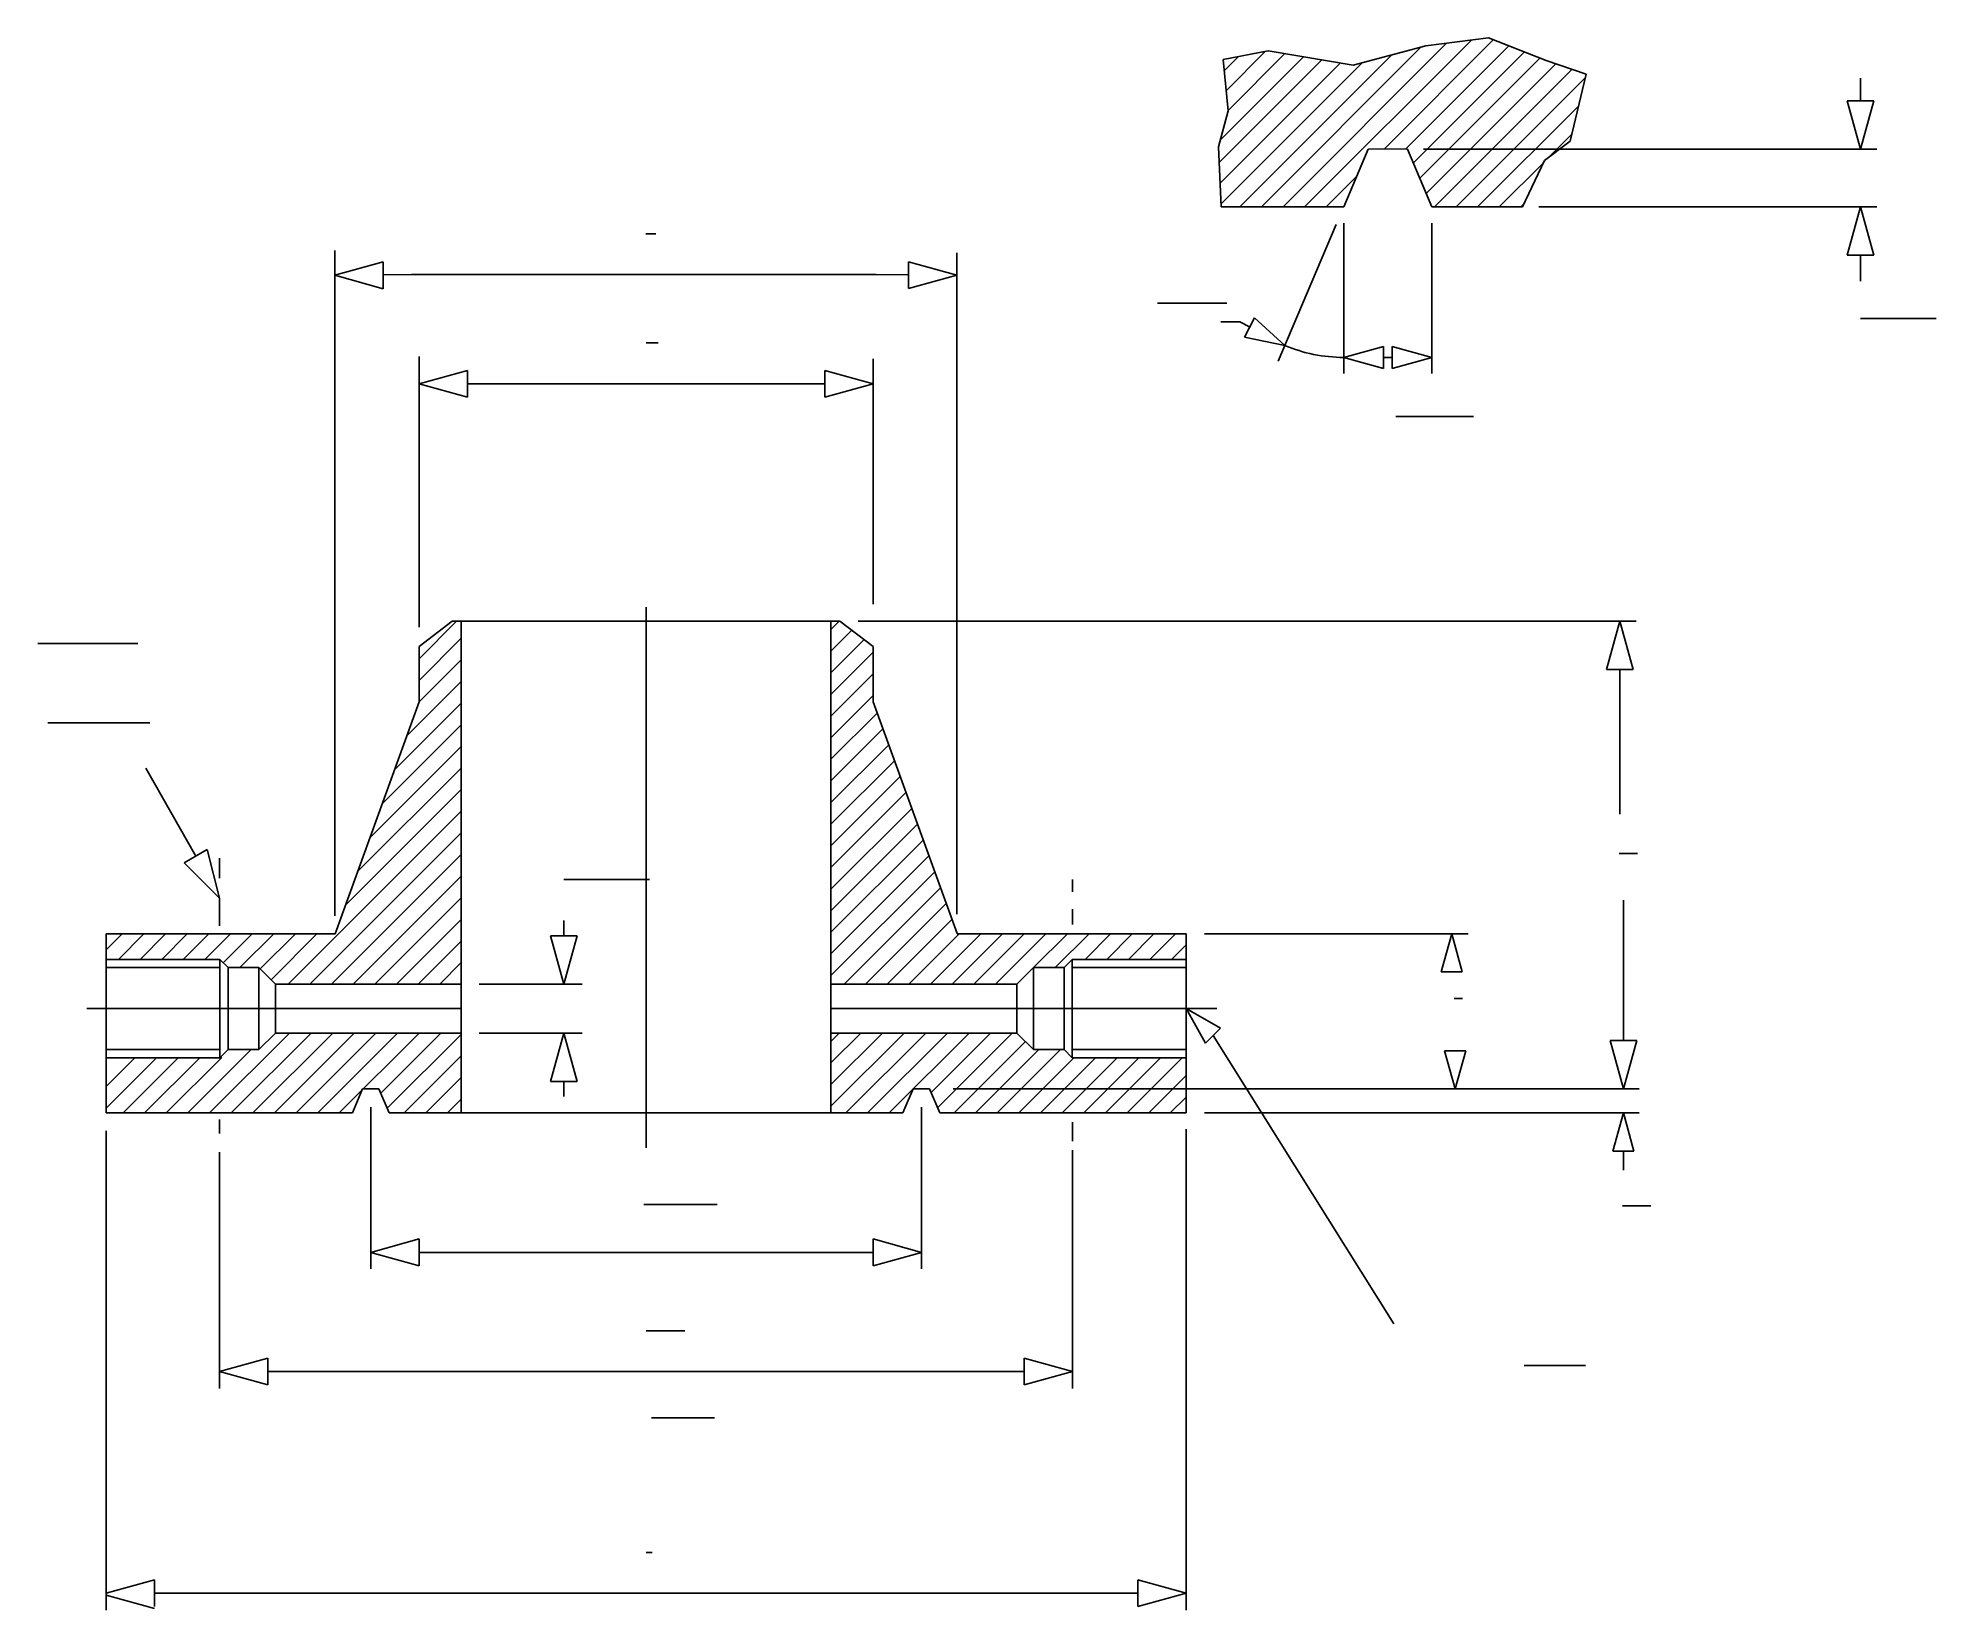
# Model space of a CAD drawing. Extents: x 510 to 1441, y 289 to 1060.
import ezdxf

# ---------------------------------------------------------------- set-up
doc = ezdxf.new("R2010")
doc.units = 0
doc.header["$MEASUREMENT"] = 0
for name, color, linetype in [('-1', 7, 'CONTINUOUS'), ('1', 7, 'CONTINUOUS'), ('5', 7, 'CONTINUOUS')]:
    doc.layers.add(name, color=color, linetype=linetype)

msp = doc.modelspace()

# ---------------------------------------------------------------- linework, layer by layer
at = {"layer": '-1', "color": 7, "linetype": 'Continuous'}
for p, q in [((1091.12, 1049.61), (1113.14, 1053.94)), ((1113.14, 1053.94), (1154.79, 1046.86)), ((1154.79, 1046.86), (1190.56, 1056.29)), ((1190.56, 1056.29), (1221.21, 1060.22)), ((1221.21, 1060.22), (1249.51, 1049.22)), ((1093.49, 1024.46), (1091.12, 1049.61)), ((1249.51, 1049.22), (1269.16, 1042.54)), ((1269.16, 1042.54), (1261.3, 1009.52)), ((1088.77, 1006.77), (1093.49, 1024.46)), ((1090.05, 977.39), (1088.77, 1006.77)), ((1150.21, 977.39), (1162.22, 1005.62)), ((1181.42, 1005.62), (1162.39, 1005.82)), ((1193.42, 977.39), (1181.42, 1005.62)), ((1261.3, 1009.52), (1248.72, 1000.09)), ((1248.72, 1000.09), (1237.85, 977.39)), ((1150.22, 977.39), (1090.05, 977.39)), ((1193.42, 977.39), (1237.85, 977.39)), ((696.75, 761.81), (713.07, 774.11)), ((713.07, 774.11), (903.09, 774.11)), ((717.41, 774.11), (717.41, 532.96)), ((898.76, 774.11), (898.76, 532.96)), ((919.41, 761.81), (903.09, 774.11)), ((696.75, 761.81), (696.75, 734.59)), ((919.41, 761.81), (919.41, 734.59)), ((696.75, 734.59), (655.53, 620.81)), ((919.41, 734.59), (960.58, 620.97)), ((543.32, 620.81), (655.53, 620.81)), ((543.32, 620.81), (543.32, 532.96)), ((960.63, 620.81), (1072.89, 620.81)), ((1072.89, 620.81), (1072.89, 532.96)), ((618.16, 604.26), (618.16, 564.01)), ((626.28, 596.14), (618.16, 604.26)), ((626.28, 596.14), (695.12, 596.14)), ((626.28, 596.14), (626.29, 572.14)), ((695.12, 596.14), (717.41, 596.14)), ((989.92, 596.14), (898.76, 596.14)), ((998.05, 604.27), (989.92, 596.14)), ((989.92, 572.14), (989.92, 596.14)), ((998.05, 564.01), (998.05, 604.27)), ((618.16, 564.01), (626.29, 572.14)), ((626.29, 572.14), (695.12, 572.14)), ((695.12, 572.14), (717.41, 572.14)), ((989.92, 572.14), (898.76, 572.14)), ((989.92, 572.14), (998.05, 564.01)), ((664.08, 532.96), (669.08, 544.72)), ((669.08, 544.72), (677.08, 544.72)), ((682.08, 532.96), (677.08, 544.72)), ((934.08, 532.96), (939.08, 544.72)), ((947.08, 544.72), (939.08, 544.72)), ((952.08, 532.96), (947.08, 544.72)), ((543.32, 532.96), (664.08, 532.96)), ((682.08, 532.96), (934.08, 532.96)), ((952.08, 532.96), (1072.89, 532.96))]:
    msp.add_line(p, q, dxfattribs=at)
at = {"layer": '-1', "color": 3, "linetype": 'Continuous'}
for p, q in [((1403.7, 1029.33), (1403.7, 1040.47)), ((1403.7, 1005.62), (1397.14, 1029.33)), ((1410.26, 1029.33), (1397.14, 1029.33)), ((1403.7, 1005.62), (1410.26, 1029.33)), ((1189.42, 1005.62), (1411.7, 1005.62)), ((1245.85, 977.39), (1411.7, 977.39)), ((1397.14, 953.67), (1403.7, 977.39)), ((1410.26, 953.67), (1403.7, 977.39)), ((1118.03, 901.67), (1146.51, 968.65)), ((1150.22, 969.39), (1150.22, 895.69)), ((1193.42, 969.39), (1193.42, 895.69)), ((655.45, 956), (655.45, 629.59)), ((655.45, 943.8), (679.16, 950.36)), ((679.16, 950.36), (679.16, 937.24)), ((679.16, 950.36), (679.16, 937.24)), ((960.41, 943.91), (936.7, 950.46)), ((936.7, 950.46), (936.7, 937.35)), ((960.41, 954.85), (960.41, 630.42)), ((1397.14, 953.67), (1410.26, 953.67)), ((1403.7, 953.67), (1403.7, 940.95)), ((655.45, 943.8), (679.16, 937.24)), ((693, 944.13), (679.16, 944.01)), ((693, 944.13), (921, 944.13)), ((921, 944.13), (936.7, 944.04)), ((960.41, 943.91), (936.7, 937.35)), ((1101.51, 913.41), (1106.38, 923.02)), ((1121.33, 909.42), (1106.38, 923.02)), ((1099.31, 921.03), (1089.99, 921.03)), ((1104.09, 918.51), (1099.31, 921.03)), ((1121.33, 909.42), (1101.51, 913.41)), ((696.75, 842.88), (696.75, 903.97)), ((1150.22, 903.53), (1169.71, 908.92)), ((1150.22, 903.53), (1169.71, 898.14)), ((1169.71, 898.14), (1169.71, 908.92)), ((1169.71, 903.53), (1173.93, 903.53)), ((1173.93, 898.14), (1173.93, 908.92)), ((1193.42, 903.53), (1173.93, 908.92)), ((1193.42, 903.53), (1173.93, 898.14)), ((696.75, 890.62), (720.46, 897.18)), ((720.46, 897.18), (720.46, 884.07)), ((919.41, 890.62), (895.7, 897.18)), ((895.7, 897.18), (895.7, 884.07)), ((919.41, 902.78), (919.41, 782.47)), ((696.75, 890.62), (720.46, 884.07)), ((720.46, 890.62), (895.7, 890.62)), ((919.41, 890.62), (895.7, 884.07)), ((696.75, 851.88), (696.75, 771.27)), ((912.09, 774.11), (1293.67, 774.11)), ((1285.67, 774.11), (1279.12, 750.39)), ((1285.67, 774.11), (1292.23, 750.39)), ((1279.12, 750.39), (1292.23, 750.39)), ((1285.67, 750.39), (1285.67, 679.5)), ((587.2, 658.94), (562.68, 702.09)), ((592.9, 662.18), (581.5, 655.7)), ((598.92, 638.33), (592.9, 662.18)), ((598.92, 638.33), (581.5, 655.7)), ((1287.36, 637.26), (1287.36, 568.43)), ((767.76, 627.29), (767.76, 619.85)), ((767.76, 596.14), (761.21, 619.85)), ((774.32, 619.85), (761.21, 619.85)), ((767.76, 596.14), (774.32, 619.85)), ((1081.89, 620.81), (1211.19, 620.81)), ((1203.19, 620.81), (1198.01, 602.1)), ((1203.19, 620.81), (1208.36, 602.1)), ((726.24, 596.14), (776.76, 596.14)), ((1198.01, 602.1), (1208.36, 602.1)), ((1072.89, 584.14), (1089.77, 574.56)), ((1072.89, 584.14), (1082.46, 567.25)), ((726.24, 572.14), (776.76, 572.14)), ((767.76, 572.14), (761.21, 548.42)), ((767.76, 572.14), (774.32, 548.42)), ((1082.46, 567.25), (1089.77, 574.56)), ((1174.73, 429.46), (1086.12, 570.91)), ((1287.36, 544.72), (1280.81, 568.43)), ((1293.92, 568.43), (1280.81, 568.43)), ((1287.36, 544.72), (1293.92, 568.43)), ((1204.88, 544.72), (1199.7, 563.43)), ((1210.05, 563.43), (1199.7, 563.43)), ((1204.88, 544.72), (1210.05, 563.43)), ((761.21, 548.42), (774.32, 548.42)), ((767.76, 548.42), (767.76, 540.98)), ((958.73, 544.72), (1295.06, 544.72)), ((673.08, 535.72), (673.08, 456.57)), ((943.08, 535.72), (943.08, 456.57)), ((1081.89, 532.96), (1295.06, 532.96)), ((1287.36, 532.96), (1282.19, 514.24)), ((1287.36, 532.96), (1292.54, 514.24)), ((543.32, 524.14), (543.32, 289.13)), ((1072.89, 524.92), (1072.89, 289.13)), ((598.92, 513.66), (598.92, 397.79)), ((1017.24, 514.69), (1017.24, 397.79)), ((1282.19, 514.24), (1292.54, 514.24)), ((1287.36, 504.91), (1287.36, 514.24)), ((673.08, 464.57), (696.79, 471.13)), ((696.79, 458.02), (696.79, 471.13)), ((943.08, 464.57), (919.37, 471.13)), ((919.37, 471.13), (919.37, 458.02)), ((673.08, 464.57), (696.79, 458.02)), ((696.79, 464.57), (919.37, 464.57)), ((943.08, 464.57), (919.37, 458.02)), ((598.92, 406.09), (622.63, 412.65)), ((622.63, 399.53), (622.63, 412.65)), ((1017.24, 406.09), (993.53, 412.65)), ((993.53, 412.65), (993.53, 399.53)), ((598.92, 406.09), (622.63, 399.53)), ((622.63, 406.09), (993.53, 406.09)), ((1017.24, 406.09), (993.53, 399.53)), ((543.32, 297.43), (567.03, 303.99)), ((567.03, 290.87), (567.03, 303.99)), ((1072.89, 297.43), (1049.17, 303.99)), ((1049.17, 303.99), (1049.17, 290.87)), ((543.32, 296.43), (567.03, 289.88)), ((567.03, 297.43), (1049.17, 297.43)), ((1072.89, 297.43), (1049.17, 290.87))]:
    msp.add_line(p, q, dxfattribs=at)
at = {"layer": '-1', "color": 5, "linetype": 'Continuous'}
for p, q in [((807.89, 964.13), (812.89, 964.13)), ((1403.69, 922.64), (1440.69, 922.64)), ((808.08, 910.63), (814.08, 910.63)), ((1175.81, 874.5), (1213.81, 874.5)), ((767.76, 647.4), (809.76, 647.4)), ((807, 488), (843, 488)), ((1286.89, 487.42), (1300.89, 487.42)), ((808.09, 426.09), (827.09, 426.09)), ((808.11, 317.43), (811.11, 317.43))]:
    msp.add_line(p, q, dxfattribs=at)
at = {"layer": '-1', "color": 2, "linetype": 'Continuous'}
for p, q in [((1058.91, 930.19), (1092.91, 930.19)), ((509.86, 763.24), (558.86, 763.24)), ((514.73, 724.28), (564.73, 724.28)), ((1238.74, 409.13), (1268.74, 409.13)), ((810.71, 383.35), (841.71, 383.35))]:
    msp.add_line(p, q, dxfattribs=at)
at = {"layer": '-1', "color": 4, "linetype": 'Continuous'}
for p, q in [((808.08, 781.01), (808.08, 515.85)), ((533.76, 584.14), (717.41, 584.14)), ((695.12, 584.14), (717.41, 584.14)), ((898.75, 584.14), (921.03, 584.14)), ((1088.01, 584.14), (898.8, 584.14))]:
    msp.add_line(p, q, dxfattribs=at)
at = {"layer": '-1', "color": 3, "linetype": 'Continuous'}
msp.add_arc((1150.22, 977.39), 73.86, 246.97126, 270, dxfattribs=at)
at = {"layer": '1', "color": 4, "linetype": 'Continuous'}
for p, q in [((1092.56, 1034.36), (1111.89, 1053.69)), ((1093.47, 1024.67), (1121.35, 1052.54)), ((1109.83, 977.39), (1188.08, 1055.64)), ((1120.44, 977.39), (1200.63, 1057.59)), ((1131.04, 977.39), (1212.8, 1059.15)), ((1170, 1005.74), (1223.57, 1059.31)), ((1180.5, 1005.63), (1231.21, 1056.34)), ((1184.3, 998.83), (1238.84, 1053.37)), ((1089.1, 999.09), (1139.48, 1049.46)), ((1089.55, 988.92), (1148.55, 1047.92)), ((1089.71, 1010.3), (1130.41, 1051)), ((1089.99, 978.76), (1159.27, 1048.04)), ((1091.65, 1044.06), (1098.69, 1051.1)), ((1099.22, 977.39), (1173.68, 1051.84)), ((1187.47, 991.39), (1246.48, 1050.4)), ((1190.63, 983.94), (1254.28, 1047.6)), ((1194.68, 977.39), (1262.2, 1044.9)), ((1205.29, 977.39), (1268.76, 1040.86)), ((1215.9, 977.39), (1265.45, 1026.94)), ((1250.66, 1001.54), (1262.13, 1013.02)), ((1226.5, 977.39), (1248.28, 999.17)), ((1141.65, 977.39), (1156.55, 992.29)), ((1237.11, 977.39), (1238.53, 978.81)), ((696.75, 755.73), (715.13, 774.11)), ((898.76, 770.04), (902.82, 774.11)), ((696.75, 745.12), (717.41, 765.78)), ((898.76, 759.44), (908.98, 769.67)), ((898.76, 748.83), (915.04, 765.11)), ((696.71, 734.48), (717.41, 755.17)), ((898.76, 738.22), (919.59, 759.06)), ((898.76, 727.62), (919.41, 748.27)), ((690.68, 717.85), (717.41, 744.57)), ((898.76, 717.01), (919.41, 737.67)), ((684.66, 701.21), (717.41, 733.96)), ((898.76, 706.4), (921.41, 729.06)), ((678.63, 684.58), (717.41, 723.35)), ((898.76, 695.8), (924.24, 721.28)), ((672.61, 667.95), (717.41, 712.75)), ((898.76, 685.19), (927.06, 713.49)), ((666.58, 651.32), (717.41, 702.14)), ((898.76, 674.58), (929.88, 705.7)), ((660.56, 634.69), (717.41, 691.53)), ((898.76, 663.98), (932.7, 697.92)), ((898.76, 653.37), (935.52, 690.13)), ((632.62, 596.14), (717.41, 680.93)), ((898.76, 642.76), (938.34, 682.35)), ((643.22, 596.14), (717.41, 670.32)), ((898.76, 632.16), (941.16, 674.56)), ((898.76, 621.55), (943.98, 666.77)), ((598.92, 657.96), (598.92, 648.15)), ((653.83, 596.14), (717.41, 659.71)), ((898.76, 610.94), (946.8, 658.99)), ((664.44, 596.14), (717.41, 649.11)), ((898.76, 600.34), (949.62, 651.2)), ((905.16, 596.14), (952.44, 643.42)), ((1017.24, 647.44), (1017.24, 641.34)), ((598.92, 638.33), (598.92, 624.77)), ((675.04, 596.14), (717.41, 638.5)), ((915.77, 596.14), (955.26, 635.63)), ((685.65, 596.14), (717.41, 627.89)), ((926.38, 596.14), (958.08, 627.85)), ((1017.24, 632.85), (1017.24, 625.45)), ((543.32, 612.91), (551.23, 620.81)), ((549.31, 608.29), (561.83, 620.81)), ((559.92, 608.29), (572.44, 620.81)), ((570.53, 608.29), (583.04, 620.81)), ((581.13, 608.29), (593.65, 620.81)), ((591.74, 608.29), (604.26, 620.81)), ((600.71, 606.66), (614.86, 620.81)), ((608.92, 604.26), (625.47, 620.81)), ((618.84, 603.58), (636.08, 620.81)), ((624.15, 598.27), (646.68, 620.81)), ((696.26, 596.14), (717.41, 617.29)), ((936.98, 596.14), (961.66, 620.81)), ((947.59, 596.14), (972.26, 620.81)), ((958.2, 596.14), (982.87, 620.81)), ((968.8, 596.14), (993.48, 620.81)), ((979.41, 596.14), (1004.08, 620.81)), ((998.15, 604.27), (1014.69, 620.81)), ((1008.75, 604.27), (1025.3, 620.81)), ((1023.39, 608.29), (1035.9, 620.81)), ((1033.99, 608.29), (1046.51, 620.81)), ((1044.6, 608.29), (1057.12, 620.81)), ((1055.2, 608.29), (1067.72, 620.81)), ((1065.81, 608.29), (1072.89, 615.37)), ((706.86, 596.14), (717.41, 606.68)), ((695.12, 584.14), (717.41, 584.14)), ((898.75, 584.14), (921.03, 584.14)), ((594, 532.96), (633.18, 572.14)), ((604.6, 532.96), (643.78, 572.14)), ((615.21, 532.96), (654.39, 572.14)), ((625.82, 532.96), (665, 572.14)), ((636.42, 532.96), (675.6, 572.14)), ((647.03, 532.96), (686.21, 572.14)), ((657.64, 532.96), (696.82, 572.14)), ((677.95, 542.67), (707.42, 572.14)), ((681.12, 535.22), (717.41, 571.51)), ((898.76, 568.07), (902.82, 572.14)), ((898.76, 557.47), (913.43, 572.14)), ((898.76, 546.86), (924.03, 572.14)), ((898.76, 536.25), (934.64, 572.14)), ((906.06, 532.96), (945.25, 572.14)), ((916.67, 532.96), (955.85, 572.14)), ((927.28, 532.96), (966.46, 572.14)), ((947.85, 542.92), (977.07, 572.14)), ((951.01, 535.48), (987.67, 572.14)), ((959.1, 532.96), (994.1, 567.96)), ((543.32, 535.31), (568.04, 560.03)), ((543.32, 545.92), (557.38, 559.98)), ((551.57, 532.96), (578.59, 559.98)), ((562.18, 532.96), (589.2, 559.98)), ((572.78, 532.96), (600.05, 560.23)), ((583.39, 532.96), (614.44, 564.01)), ((689.46, 532.96), (717.41, 560.91)), ((969.7, 532.96), (1000.76, 564.01)), ((980.31, 532.96), (1011.37, 564.01)), ((990.92, 532.96), (1017.94, 559.98)), ((1001.52, 532.96), (1028.54, 559.98)), ((1012.13, 532.96), (1039.15, 559.98)), ((1022.74, 532.96), (1049.76, 559.98)), ((1033.34, 532.96), (1060.36, 559.98)), ((1043.95, 532.96), (1070.97, 559.98)), ((700.06, 532.96), (717.41, 550.3)), ((1054.56, 532.96), (1072.89, 551.29)), ((1065.16, 532.96), (1072.89, 540.68)), ((710.67, 532.96), (717.41, 539.69)), ((598.92, 529.73), (598.92, 522.89)), ((1017.24, 528.36), (1017.24, 519.13))]:
    msp.add_line(p, q, dxfattribs=at)
at = {"layer": '1', "color": 3, "linetype": 'Continuous'}
for p, q in [((655.45, 956), (655.45, 629.59)), ((655.45, 943.8), (679.16, 950.36)), ((679.16, 950.36), (679.16, 937.24)), ((679.16, 950.36), (679.16, 937.24)), ((960.41, 943.91), (936.7, 950.46)), ((936.7, 950.46), (936.7, 937.35)), ((960.41, 954.85), (960.41, 630.42)), ((655.45, 943.8), (679.16, 937.24)), ((693, 944.13), (679.16, 944.01)), ((921, 944.13), (936.7, 944.04)), ((960.41, 943.91), (936.7, 937.35)), ((696.75, 851.88), (696.75, 875.76)), ((912.09, 774.11), (1293.67, 774.11)), ((1285.67, 774.11), (1279.12, 750.39)), ((1285.67, 774.11), (1292.23, 750.39)), ((1279.12, 750.39), (1292.23, 750.39)), ((1285.67, 750.39), (1285.67, 679.5)), ((1287.36, 637.26), (1287.36, 568.43)), ((1287.36, 544.72), (1280.81, 568.43)), ((1293.92, 568.43), (1280.81, 568.43)), ((1287.36, 544.72), (1293.92, 568.43))]:
    msp.add_line(p, q, dxfattribs=at)
at = {"layer": '1', "color": 7, "linetype": 'Continuous'}
for p, q in [((696.75, 761.81), (713.07, 774.11)), ((713.07, 774.11), (903.09, 774.11)), ((717.41, 774.11), (717.41, 532.96)), ((898.76, 774.11), (898.76, 532.96)), ((919.41, 761.81), (903.09, 774.11)), ((696.75, 761.81), (696.75, 734.59)), ((919.41, 761.81), (919.41, 734.59)), ((696.75, 734.59), (655.53, 620.81)), ((919.41, 734.59), (960.58, 620.97)), ((695.12, 596.14), (717.41, 596.14)), ((695.12, 572.14), (717.41, 572.14))]:
    msp.add_line(p, q, dxfattribs=at)
at = {"layer": '5', "color": 5, "linetype": 'Continuous'}
for p, q in [((1285.22, 660.27), (1294.22, 660.27)), ((1204.41, 589.08), (1208.41, 589.08))]:
    msp.add_line(p, q, dxfattribs=at)
at = {"layer": '5', "color": 7, "linetype": 'Continuous'}
for p, q in [((543.32, 608.29), (599.08, 608.29)), ((599.08, 608.29), (599.08, 559.98)), ((603.11, 604.26), (599.08, 608.29)), ((1013.06, 604.26), (1017.08, 608.29)), ((1072.84, 608.29), (1017.08, 608.29)), ((1017.08, 608.29), (1017.08, 559.98)), ((543.32, 604.26), (599.08, 604.26)), ((603.11, 604.26), (603.11, 564.01)), ((603.11, 604.26), (618.16, 604.26)), ((1013.06, 604.27), (998.05, 604.27)), ((1013.06, 604.26), (1013.06, 564.01)), ((1072.84, 604.26), (1017.08, 604.26)), ((543.32, 564.01), (599.08, 564.01)), ((543.32, 559.98), (599.08, 559.98)), ((603.11, 564.01), (599.08, 559.98)), ((603.11, 564.01), (618.16, 564.01)), ((1013.06, 564.01), (998.05, 564.01)), ((1013.06, 564.01), (1017.09, 559.98)), ((1072.84, 564.01), (1017.08, 564.01)), ((1072.84, 559.98), (1017.09, 559.98))]:
    msp.add_line(p, q, dxfattribs=at)

doc.saveas('drawing.dxf')
